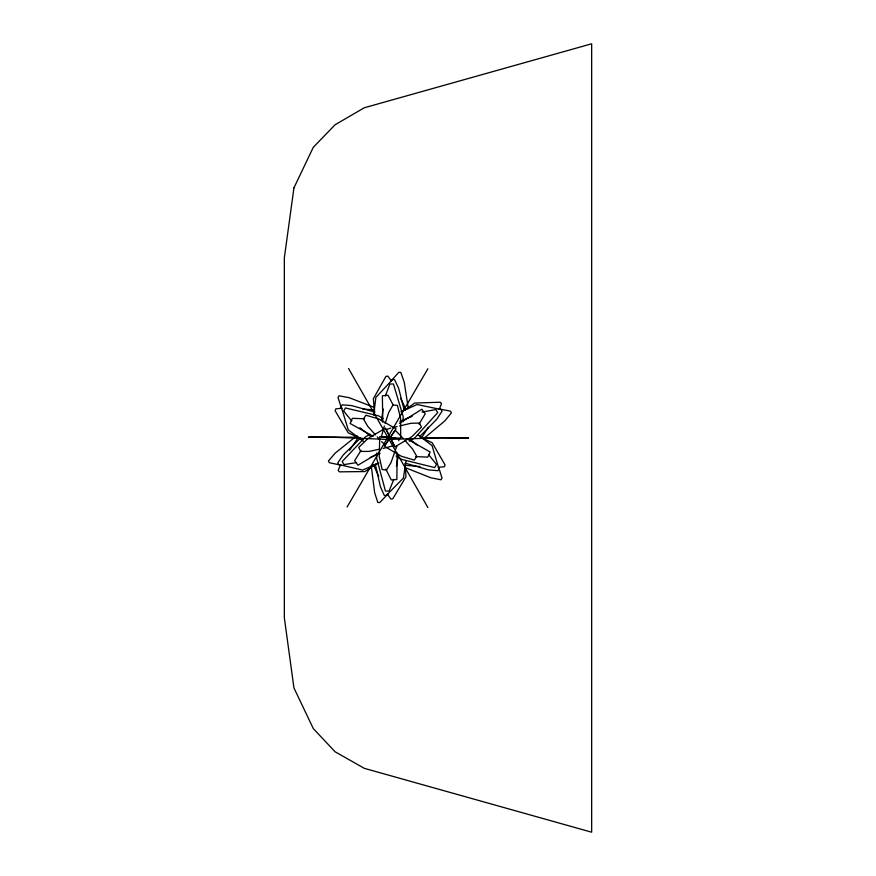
<?xml version="1.0" encoding="UTF-8"?>
<svg xmlns="http://www.w3.org/2000/svg" width="876" height="876" viewBox="0 0 876 876"><rect width="100%" height="100%" fill="white"/><g stroke="black" fill="none" stroke-linecap="round" stroke-linejoin="round"><path stroke-width="1.31" d="M397.178 453.089L396.861 479.522L391.222 479.917L385.845 469.076M376.79 453.023L376.658 458.29L385.44 491.02L389.021 491.108L393.871 479.314M373.702 415.104L375.859 397.441L392.612 379.483L394.539 379.593L398.646 388.287L404.263 410.307M398.755 440.748L399.04 438.405M381.443 420.874L383.173 409.004M406.059 460.48L403.409 478.077L386.163 495.553L384.246 495.389L380.381 486.596L375.377 464.411M396.423 466.317L398.481 454.491M384.334 426.01L381.334 436.971L400.66 438.241L400.639 418.378L397.386 405.358L392.93 405.073L388.714 412.476L385.133 423.546M394.868 451.72L390.981 462.681L386.557 469.974L382.122 469.547L379.231 456.451L379.757 436.587L395.251 438.055M395.733 449.279L397.025 445.632M385.363 395.93L389.886 384.006L393.455 383.995L403.157 416.472L403.168 421.728M439.215 409.399L441.559 403.683L440.278 402.226L414.633 403.059L404.898 410.22M340.6 464.696L338.147 470.368L339.395 471.846L365.051 471.551L376.034 463.82M347.082 507.018L427.882 368.752M419.035 424.148L425.243 413.757L421.86 409.234L399.467 423.283M361.076 450.373L354.66 460.634L357.955 465.233L379.505 452.323M421.882 437.266L428.397 427.269M349.546 450.341L358.514 437.201M390.97 381.027L398.854 372.289L400.792 372.388L404.208 382.067L408.325 408.534M387.849 494.064L379.724 502.572L377.786 502.419L374.643 492.64L371.271 466.076M419.856 436.434L436.73 419.265L442.03 411.249L441.132 409.541L417.085 404.515L400.869 411.819M360.518 438.077L343.293 454.885L337.829 462.791L338.694 464.521L362.62 470.051L378.99 463.075M368.369 438.12L358.722 447.439L360.693 451.447L369.212 451.392L379.33 449.235M423.393 438.887L444.92 420.808L451.436 412.859L450.516 411.162L438.964 408.928M357.036 435.547L335.136 453.177L328.456 460.984L329.343 462.703L340.852 465.167M409.333 441.143L414.95 437.715L437.704 412.607L435.843 409.552L422.046 412.092M370 434.244L365.456 436.894L342.177 461.521L343.972 464.608L356.565 462.572M369.508 437.452L385.56 428.156L394.112 445.534L383.119 448.424M399.938 421.433L412.224 416.242M370.209 457.436L380.118 453.483M390.762 428.046L386.119 429.678L395.032 446.87L412.016 436.555L421.465 427.028L419.407 423.064L410.888 423.294L399.565 425.966M393.269 427.455L397.047 426.568M341.903 408.172L335.76 408.884L335.103 410.713L348.188 432.777L360.375 438.416M438.23 467.368L444.384 466.722L445.052 464.893L432.164 442.719L420.02 436.971M356.346 437.233L308.451 437.135L334.358 437.277L387.991 439.445L441.646 437.836L468.594 437.978L424.17 437.606M364.547 418.75L352.459 418.323L350.115 423.469L373.22 436.325M415.684 456.604L427.773 457.13L430.149 452.005L407.165 438.953M362.774 409.048L374.676 409.946M405.478 465.32L420.009 466.547M374.917 412.114L351.747 405.61L342.166 404.821L341.103 406.431L348.276 429.919L363.595 441.438M405.26 463.141L428.375 469.854L437.945 470.719L439.018 469.12L432.043 445.577L417.918 434.759M374.118 407.351L349.152 397.682L339.045 395.799L337.994 397.43L341.618 408.632M404.767 467.423L430.893 477.803L440.978 479.774L442.041 478.154L438.526 466.919M382.976 418.41L378.41 415.793L345.44 407.953L343.666 411.063L351.725 420.94M396.116 456.111L401.799 459.429L434.693 467.565L436.5 464.477L428.528 454.524M359.861 427.707L371.369 436.795M410.056 439.325L417.337 445.172M375.53 434.945L367.734 426.305L363.42 418.947L365.905 415.246L378.804 418.936L396.018 428.846L385.254 444.942L381.586 441.657M377.26 436.861L379.855 439.741M403.135 438.383L395.207 430.225L384.301 446.234L401.427 456.297L414.293 460.097L416.812 456.407L412.563 449.016L404.843 440.31M391.506 381.049L387.816 376.089L385.911 376.428L373.34 398.788L374.545 412.169M387.312 494.02L390.86 499.09L392.776 498.805L405.971 476.796L405.139 463.393M348.571 368.489L427.915 507.587M393.039 404.756L387.991 395.251L382.363 395.81L382.79 422.243M400.606 398.361L405.785 409.114M373.285 464.357L378.695 476.456M293.942 187.869L284.339 257.851L284.339 617.788L293.942 687.923L313.29 728.569L335.114 751.794L364.296 768.329L591.661 832.2L591.661 43.8L364.296 107.77L335.114 124.753L313.29 147.288L293.942 187.869"/></g></svg>
